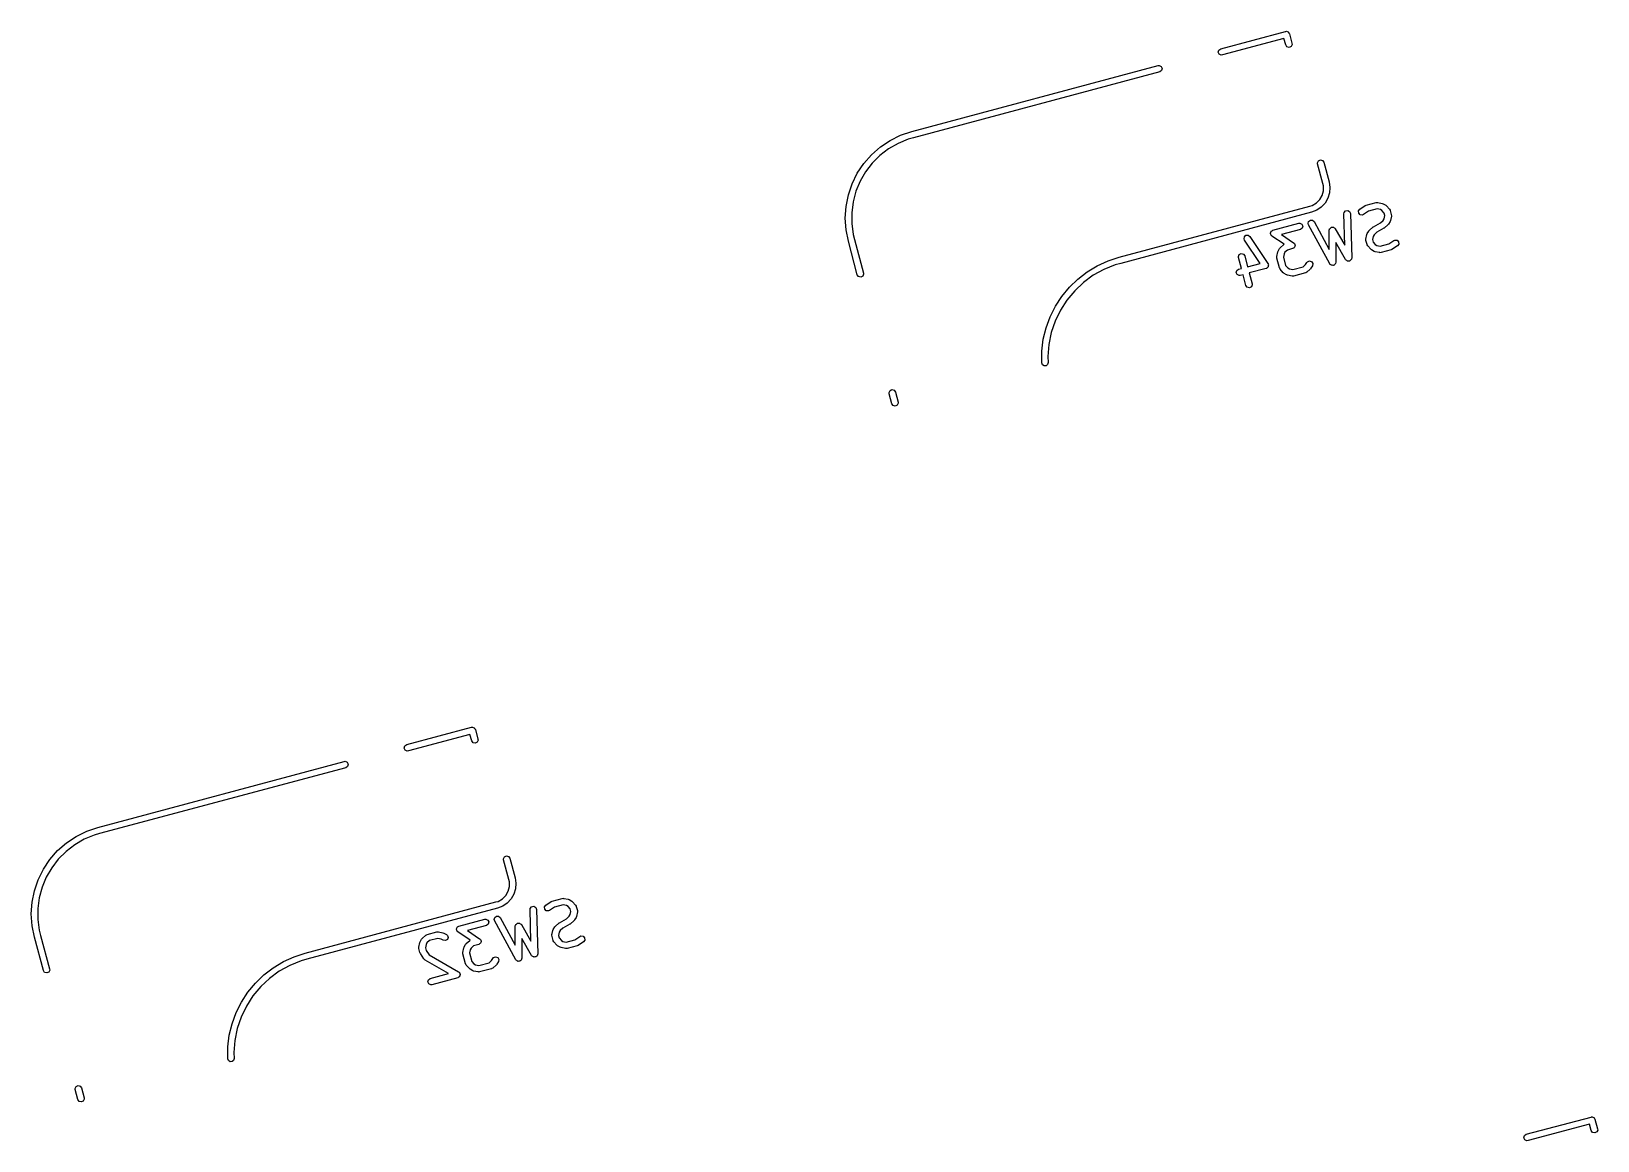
# Model space of a CAD drawing. Extents: x 60 to 335, y -155 to -27.
# Drawn here: x 205.83 to 242.07, y -126.93 to -101.25 of the extents above; entities that cross this region are included whole.
import ezdxf

# ---------------------------------------------------------------- set-up
doc = ezdxf.new("R2010")
doc.units = 0
doc.layers.add('BLACK', color=7, linetype='CONTINUOUS')

msp = doc.modelspace()

# ---------------------------------------------------------------- linework, layer by layer
at = {"layer": 'BLACK', "linetype": 'CONTINUOUS'}
for p, q in [((233.344, -101.658), (234.841, -101.257)), ((234.808, -101.421), (233.383, -101.803)), ((234.848, -101.571), (234.808, -101.421)), ((234.841, -101.257), (234.851, -101.256)), ((234.851, -101.256), (234.854, -101.255)), ((234.854, -101.255), (234.857, -101.256)), ((234.857, -101.256), (234.867, -101.255)), ((234.867, -101.255), (234.885, -101.263)), ((234.885, -101.263), (234.904, -101.268)), ((234.904, -101.268), (234.907, -101.274)), ((234.907, -101.274), (234.914, -101.277)), ((234.914, -101.277), (234.922, -101.294)), ((234.922, -101.294), (234.933, -101.31)), ((234.933, -101.31), (234.993, -101.532)), ((233.289, -101.737), (233.302, -101.688)), ((233.31, -101.784), (233.289, -101.737)), ((233.302, -101.688), (233.344, -101.658)), ((233.357, -101.806), (233.31, -101.784)), ((233.383, -101.803), (233.357, -101.806)), ((234.877, -101.613), (234.848, -101.571)), ((234.927, -101.627), (234.877, -101.613)), ((234.973, -101.605), (234.927, -101.627)), ((234.995, -101.558), (234.973, -101.605)), ((234.993, -101.532), (234.995, -101.558)), ((226.196, -103.574), (231.895, -102.047)), ((231.934, -102.191), (226.235, -103.719)), ((231.895, -102.047), (231.921, -102.044)), ((231.921, -102.044), (231.967, -102.066)), ((231.976, -102.162), (231.934, -102.191)), ((231.967, -102.066), (231.989, -102.113)), ((231.989, -102.113), (231.976, -102.162)), ((225.939, -103.661), (226.196, -103.574)), ((226.196, -103.574), (226.196, -103.574)), ((226.196, -103.574), (226.196, -103.574)), ((226.196, -103.574), (226.196, -103.574)), ((226.196, -103.574), (226.196, -103.574)), ((225.266, -104.111), (225.47, -103.932)), ((225.661, -103.974), (225.461, -104.128)), ((225.47, -103.932), (225.696, -103.781)), ((225.88, -103.848), (225.661, -103.974)), ((225.696, -103.781), (225.939, -103.661)), ((226.113, -103.751), (225.88, -103.848)), ((226.235, -103.719), (226.113, -103.751)), ((226.235, -103.719), (226.235, -103.719)), ((226.235, -103.719), (226.235, -103.719)), ((224.936, -104.54), (225.087, -104.315)), ((225.087, -104.315), (225.266, -104.111)), ((225.283, -104.306), (225.129, -104.506)), ((225.461, -104.128), (225.283, -104.306)), ((235.583, -104.298), (235.605, -104.252)), ((235.585, -104.324), (235.583, -104.298)), ((235.707, -104.778), (235.585, -104.324)), ((235.605, -104.252), (235.651, -104.23)), ((235.651, -104.23), (235.701, -104.243)), ((235.701, -104.243), (235.73, -104.285)), ((235.73, -104.285), (235.852, -104.739)), ((224.816, -104.784), (224.936, -104.54)), ((225.003, -104.725), (224.906, -104.958)), ((225.129, -104.506), (225.003, -104.725)), ((224.676, -105.307), (224.729, -105.041)), ((224.729, -105.041), (224.816, -104.784)), ((224.906, -104.958), (224.841, -105.202)), ((235.636, -105.149), (235.692, -105.052)), ((235.692, -105.052), (235.721, -104.944)), ((235.721, -104.832), (235.707, -104.778)), ((235.707, -104.778), (235.707, -104.778)), ((235.721, -104.944), (235.721, -104.832)), ((235.861, -104.995), (235.823, -105.118)), ((235.852, -104.739), (235.852, -104.739)), ((235.852, -104.739), (235.852, -104.739)), ((235.852, -104.739), (235.852, -104.739)), ((235.852, -104.739), (235.852, -104.739)), ((235.852, -104.739), (235.871, -104.867)), ((235.871, -104.867), (235.861, -104.995)), ((224.658, -105.578), (224.676, -105.307)), ((224.841, -105.202), (224.808, -105.452)), ((224.808, -105.452), (224.808, -105.704)), ((230.997, -106.48), (235.406, -105.299)), ((235.445, -105.443), (231.036, -106.625)), ((235.406, -105.299), (235.46, -105.284)), ((235.406, -105.299), (235.406, -105.299)), ((235.565, -105.396), (235.445, -105.443)), ((235.445, -105.443), (235.445, -105.443)), ((235.445, -105.443), (235.445, -105.443)), ((235.46, -105.284), (235.557, -105.228)), ((235.557, -105.228), (235.636, -105.149)), ((235.671, -105.324), (235.565, -105.396)), ((235.759, -105.23), (235.671, -105.324)), ((235.823, -105.118), (235.759, -105.23)), ((236.196, -105.475), (236.2, -105.45)), ((236.2, -105.45), (236.232, -105.41)), ((236.232, -105.41), (236.282, -105.399)), ((236.282, -105.399), (236.327, -105.424)), ((236.327, -105.424), (236.346, -105.471)), ((236.533, -105.412), (236.564, -105.371)), ((236.537, -105.463), (236.533, -105.412)), ((236.564, -105.371), (236.69, -105.288)), ((236.762, -105.419), (236.647, -105.496)), ((236.69, -105.288), (236.71, -105.279)), ((236.71, -105.279), (236.712, -105.278)), ((236.712, -105.278), (236.942, -105.216)), ((236.963, -105.366), (236.762, -105.419)), ((236.942, -105.216), (236.967, -105.214)), ((237.038, -105.381), (236.963, -105.366)), ((236.967, -105.214), (236.972, -105.216)), ((236.972, -105.216), (236.976, -105.215)), ((236.976, -105.215), (237.08, -105.236)), ((237.076, -105.402), (237.038, -105.381)), ((237.126, -105.46), (237.076, -105.402)), ((237.08, -105.236), (237.101, -105.245)), ((237.101, -105.245), (237.103, -105.245)), ((237.103, -105.245), (237.161, -105.279)), ((237.161, -105.279), (237.178, -105.293)), ((237.178, -105.293), (237.18, -105.294)), ((237.18, -105.294), (237.25, -105.373)), ((237.25, -105.373), (237.264, -105.396)), ((237.264, -105.396), (237.264, -105.4)), ((237.264, -105.4), (237.267, -105.404)), ((237.267, -105.404), (237.291, -105.496)), ((224.676, -105.849), (224.658, -105.578)), ((224.808, -105.704), (224.841, -105.954)), ((234.55, -105.857), (235.148, -105.697)), ((235.148, -105.697), (235.174, -105.694)), ((235.174, -105.694), (235.22, -105.716)), ((235.229, -105.812), (235.187, -105.842)), ((235.22, -105.716), (235.242, -105.763)), ((235.242, -105.763), (235.229, -105.812)), ((235.369, -105.706), (235.379, -105.656)), ((235.377, -105.731), (235.369, -105.706)), ((235.866, -106.635), (235.377, -105.731)), ((235.379, -105.656), (235.419, -105.624)), ((235.419, -105.624), (235.471, -105.625)), ((235.471, -105.625), (235.509, -105.66)), ((235.509, -105.66), (235.857, -106.302)), ((235.866, -105.823), (235.881, -105.81)), ((235.881, -105.81), (235.893, -105.795)), ((235.893, -105.795), (235.9, -105.794)), ((235.9, -105.794), (235.905, -105.79)), ((235.905, -105.79), (235.925, -105.79)), ((235.925, -105.79), (235.944, -105.786)), ((235.944, -105.786), (235.95, -105.79)), ((235.95, -105.79), (235.957, -105.79)), ((235.957, -105.79), (235.972, -105.802)), ((235.972, -105.802), (235.988, -105.812)), ((235.988, -105.812), (235.991, -105.818)), ((235.991, -105.818), (235.996, -105.823)), ((236.217, -106.206), (236.196, -105.475)), ((236.346, -105.471), (236.375, -106.499)), ((236.572, -105.5), (236.537, -105.463)), ((236.623, -105.506), (236.572, -105.5)), ((236.647, -105.496), (236.623, -105.506)), ((236.783, -105.858), (236.863, -105.788)), ((236.863, -105.788), (236.874, -105.781)), ((236.874, -105.781), (236.876, -105.778)), ((236.876, -105.778), (237.041, -105.687)), ((237.121, -105.814), (236.956, -105.905)), ((237.041, -105.687), (237.105, -105.63)), ((237.105, -105.63), (237.127, -105.593)), ((237.123, -105.811), (237.121, -105.814)), ((237.134, -105.805), (237.123, -105.811)), ((237.142, -105.517), (237.126, -105.46)), ((237.127, -105.593), (237.142, -105.517)), ((237.214, -105.734), (237.134, -105.805)), ((237.229, -105.715), (237.214, -105.733)), ((237.214, -105.733), (237.214, -105.734)), ((237.263, -105.657), (237.229, -105.715)), ((237.271, -105.635), (237.263, -105.655)), ((237.263, -105.655), (237.263, -105.657)), ((237.292, -105.53), (237.271, -105.635)), ((237.291, -105.496), (237.294, -105.522)), ((237.294, -105.522), (237.292, -105.526)), ((237.292, -105.526), (237.292, -105.53)), ((224.729, -106.115), (224.676, -105.849)), ((224.936, -106.888), (224.729, -106.115)), ((224.729, -106.115), (224.729, -106.115)), ((224.841, -105.954), (224.874, -106.076)), ((224.874, -106.076), (224.874, -106.076)), ((224.874, -106.076), (224.874, -106.076)), ((224.874, -106.076), (225.081, -106.849)), ((233.886, -106.061), (233.892, -106.01)), ((233.896, -106.085), (233.886, -106.061)), ((233.892, -106.01), (233.929, -105.975)), ((234.254, -106.626), (233.896, -106.085)), ((233.929, -105.975), (233.98, -105.972)), ((233.98, -105.972), (234.021, -106.002)), ((234.021, -106.002), (234.436, -106.631)), ((234.494, -105.924), (234.502, -105.906)), ((234.496, -105.93), (234.494, -105.924)), ((234.494, -105.936), (234.496, -105.93)), ((234.503, -105.954), (234.494, -105.936)), ((234.502, -105.906), (234.508, -105.886)), ((234.509, -105.974), (234.503, -105.954)), ((234.508, -105.886), (234.513, -105.883)), ((234.515, -105.98), (234.509, -105.974)), ((234.513, -105.883), (234.515, -105.877)), ((234.515, -105.877), (234.533, -105.869)), ((234.516, -105.982), (234.515, -105.98)), ((234.519, -105.984), (234.516, -105.982)), ((234.527, -105.992), (234.519, -105.984)), ((234.815, -106.184), (234.527, -105.992)), ((234.533, -105.869), (234.55, -105.857)), ((235.187, -105.842), (234.748, -105.959)), ((234.748, -105.959), (235.031, -106.149)), ((235.031, -106.149), (235.04, -106.157)), ((235.04, -106.157), (235.043, -106.158)), ((235.043, -106.158), (235.044, -106.161)), ((235.044, -106.161), (235.05, -106.167)), ((235.05, -106.167), (235.056, -106.186)), ((235.856, -105.86), (235.86, -105.835)), ((235.857, -106.302), (235.856, -105.86)), ((235.86, -105.835), (235.865, -105.829)), ((235.865, -105.829), (235.866, -105.823)), ((235.996, -105.823), (236.217, -106.206)), ((236.235, -106.538), (236.006, -106.141)), ((236.006, -106.141), (236.007, -106.599)), ((236.703, -106.071), (236.705, -106.066)), ((236.705, -106.096), (236.703, -106.071)), ((236.704, -106.062), (236.726, -105.958)), ((236.705, -106.066), (236.704, -106.062)), ((236.73, -106.188), (236.705, -106.096)), ((236.726, -105.958), (236.734, -105.937)), ((236.734, -105.935), (236.768, -105.877)), ((236.734, -105.937), (236.734, -105.935)), ((236.768, -105.877), (236.782, -105.86)), ((236.782, -105.86), (236.783, -105.858)), ((236.87, -106), (236.855, -106.075)), ((236.855, -106.075), (236.87, -106.133)), ((236.892, -105.962), (236.87, -106)), ((236.87, -106.133), (236.921, -106.19)), ((236.956, -105.905), (236.892, -105.962)), ((237.033, -106.227), (237.235, -106.173)), ((237.235, -106.173), (237.35, -106.097)), ((237.35, -106.097), (237.374, -106.086)), ((237.374, -106.086), (237.425, -106.092)), ((237.425, -106.092), (237.46, -106.129)), ((237.463, -106.181), (237.433, -106.222)), ((237.46, -106.129), (237.463, -106.181)), ((230.738, -106.565), (230.997, -106.48)), ((230.997, -106.48), (230.997, -106.48)), ((230.997, -106.48), (230.997, -106.48)), ((230.997, -106.48), (230.997, -106.48)), ((233.753, -106.467), (233.774, -106.42)), ((233.755, -106.493), (233.753, -106.467)), ((233.822, -106.742), (233.755, -106.493)), ((233.774, -106.42), (233.821, -106.398)), ((233.821, -106.398), (233.87, -106.412)), ((233.87, -106.412), (233.9, -106.454)), ((233.9, -106.454), (233.967, -106.703)), ((234.642, -106.475), (234.644, -106.471)), ((234.645, -106.501), (234.642, -106.475)), ((234.644, -106.466), (234.665, -106.362)), ((234.644, -106.471), (234.644, -106.466)), ((234.706, -106.731), (234.645, -106.501)), ((234.665, -106.362), (234.673, -106.341)), ((234.673, -106.34), (234.707, -106.281)), ((234.673, -106.341), (234.673, -106.34)), ((234.707, -106.281), (234.722, -106.264)), ((234.722, -106.263), (234.802, -106.192)), ((234.722, -106.264), (234.722, -106.263)), ((234.809, -106.404), (234.794, -106.479)), ((234.794, -106.479), (234.847, -106.675)), ((234.802, -106.192), (234.815, -106.184)), ((234.831, -106.367), (234.809, -106.404)), ((234.888, -106.316), (234.831, -106.367)), ((235.009, -106.284), (234.888, -106.316)), ((235.026, -106.272), (235.009, -106.284)), ((235.044, -106.263), (235.026, -106.272)), ((235.046, -106.258), (235.044, -106.263)), ((235.051, -106.254), (235.046, -106.258)), ((235.056, -106.235), (235.051, -106.254)), ((235.056, -106.186), (235.064, -106.205)), ((235.065, -106.216), (235.056, -106.235)), ((235.064, -106.205), (235.063, -106.21)), ((235.063, -106.21), (235.065, -106.216)), ((236.241, -106.543), (236.235, -106.538)), ((236.244, -106.551), (236.241, -106.543)), ((236.365, -106.539), (236.351, -106.55)), ((236.366, -106.531), (236.365, -106.539)), ((236.371, -106.525), (236.366, -106.531)), ((236.375, -106.499), (236.371, -106.525)), ((236.733, -106.192), (236.73, -106.188)), ((236.733, -106.197), (236.733, -106.192)), ((236.746, -106.219), (236.733, -106.197)), ((236.817, -106.298), (236.746, -106.219)), ((236.818, -106.299), (236.817, -106.298)), ((236.836, -106.314), (236.818, -106.299)), ((236.894, -106.347), (236.836, -106.314)), ((236.896, -106.348), (236.894, -106.347)), ((236.916, -106.356), (236.896, -106.348)), ((237.021, -106.377), (236.916, -106.356)), ((236.921, -106.19), (236.958, -106.211)), ((236.958, -106.211), (237.033, -106.227)), ((237.025, -106.377), (237.021, -106.377)), ((237.029, -106.378), (237.025, -106.377)), ((237.055, -106.376), (237.029, -106.378)), ((237.285, -106.315), (237.055, -106.376)), ((237.287, -106.314), (237.285, -106.315)), ((237.307, -106.305), (237.287, -106.314)), ((237.433, -106.222), (237.307, -106.305)), ((224.965, -106.93), (224.936, -106.888)), ((225.083, -106.875), (225.061, -106.921)), ((225.081, -106.849), (225.083, -106.875)), ((230.039, -106.987), (230.256, -106.821)), ((230.396, -106.902), (230.17, -107.067)), ((230.256, -106.821), (230.489, -106.679)), ((230.641, -106.766), (230.396, -106.902)), ((230.489, -106.679), (230.738, -106.565)), ((230.901, -106.661), (230.641, -106.766)), ((231.036, -106.625), (230.901, -106.661)), ((231.036, -106.625), (231.036, -106.625)), ((231.036, -106.625), (231.036, -106.625)), ((231.036, -106.625), (231.036, -106.625)), ((233.701, -106.839), (233.714, -106.789)), ((233.723, -106.885), (233.701, -106.839)), ((233.714, -106.789), (233.756, -106.76)), ((233.769, -106.907), (233.723, -106.885)), ((233.756, -106.76), (233.822, -106.742)), ((233.795, -106.905), (233.769, -106.907)), ((233.861, -106.887), (233.795, -106.905)), ((233.928, -107.137), (233.861, -106.887)), ((233.967, -106.703), (234.254, -106.626)), ((234.393, -106.744), (234.006, -106.848)), ((234.006, -106.848), (234.072, -107.098)), ((234.398, -106.741), (234.393, -106.744)), ((234.404, -106.741), (234.398, -106.741)), ((234.418, -106.727), (234.404, -106.741)), ((234.435, -106.715), (234.418, -106.727)), ((234.437, -106.709), (234.435, -106.715)), ((234.436, -106.631), (234.447, -106.655)), ((234.441, -106.705), (234.437, -106.709)), ((234.443, -106.685), (234.441, -106.705)), ((234.448, -106.665), (234.443, -106.685)), ((234.447, -106.655), (234.446, -106.66)), ((234.446, -106.66), (234.448, -106.665)), ((234.709, -106.734), (234.706, -106.731)), ((234.709, -106.739), (234.709, -106.734)), ((234.723, -106.761), (234.709, -106.739)), ((234.793, -106.841), (234.723, -106.761)), ((234.795, -106.842), (234.793, -106.841)), ((234.812, -106.856), (234.795, -106.842)), ((234.87, -106.89), (234.812, -106.856)), ((234.847, -106.675), (234.897, -106.732)), ((234.872, -106.89), (234.87, -106.89)), ((234.893, -106.898), (234.872, -106.89)), ((234.997, -106.919), (234.893, -106.898)), ((234.897, -106.732), (234.935, -106.754)), ((234.935, -106.754), (235.01, -106.769)), ((235.01, -106.769), (235.251, -106.704)), ((235.307, -106.845), (235.031, -106.918)), ((235.251, -106.704), (235.309, -106.653)), ((235.311, -106.842), (235.307, -106.845)), ((235.309, -106.653), (235.336, -106.606)), ((235.315, -106.842), (235.311, -106.842)), ((235.338, -106.828), (235.315, -106.842)), ((235.336, -106.606), (235.353, -106.586)), ((235.417, -106.758), (235.338, -106.828)), ((235.353, -106.586), (235.401, -106.568)), ((235.401, -106.568), (235.449, -106.586)), ((235.418, -106.756), (235.417, -106.758)), ((235.433, -106.739), (235.418, -106.756)), ((235.466, -106.681), (235.433, -106.739)), ((235.449, -106.586), (235.475, -106.63)), ((235.475, -106.63), (235.466, -106.681)), ((235.872, -106.64), (235.866, -106.635)), ((235.874, -106.648), (235.872, -106.64)), ((235.89, -106.657), (235.874, -106.648)), ((235.904, -106.669), (235.89, -106.657)), ((235.912, -106.669), (235.904, -106.669)), ((235.919, -106.673), (235.912, -106.669)), ((235.937, -106.67), (235.919, -106.673)), ((235.956, -106.671), (235.937, -106.67)), ((235.962, -106.666), (235.956, -106.671)), ((235.969, -106.664), (235.962, -106.666)), ((235.981, -106.65), (235.969, -106.664)), ((235.996, -106.639), (235.981, -106.65)), ((235.997, -106.631), (235.996, -106.639)), ((236.002, -106.625), (235.997, -106.631)), ((236.007, -106.599), (236.002, -106.625)), ((236.26, -106.559), (236.244, -106.551)), ((236.274, -106.571), (236.26, -106.559)), ((236.282, -106.571), (236.274, -106.571)), ((236.289, -106.575), (236.282, -106.571)), ((236.307, -106.571), (236.289, -106.575)), ((236.325, -106.571), (236.307, -106.571)), ((236.331, -106.566), (236.325, -106.571)), ((236.339, -106.565), (236.331, -106.566)), ((236.351, -106.55), (236.339, -106.565)), ((225.015, -106.943), (224.965, -106.93)), ((225.061, -106.921), (225.015, -106.943)), ((229.669, -107.388), (229.843, -107.177)), ((229.966, -107.259), (229.787, -107.474)), ((229.843, -107.177), (230.039, -106.987)), ((230.17, -107.067), (229.966, -107.259)), ((233.957, -107.179), (233.928, -107.137)), ((234.007, -107.192), (233.957, -107.179)), ((234.053, -107.17), (234.007, -107.192)), ((234.075, -107.124), (234.053, -107.17)), ((234.072, -107.098), (234.075, -107.124)), ((235.001, -106.919), (234.997, -106.919)), ((235.005, -106.921), (235.001, -106.919)), ((235.031, -106.918), (235.005, -106.921)), ((229.398, -107.861), (229.52, -107.617)), ((229.52, -107.617), (229.669, -107.388)), ((229.787, -107.474), (229.635, -107.709)), ((229.304, -108.117), (229.398, -107.861)), ((229.514, -107.962), (229.424, -108.227)), ((229.635, -107.709), (229.514, -107.962)), ((229.24, -108.383), (229.304, -108.117)), ((229.424, -108.227), (229.368, -108.501)), ((229.202, -108.927), (229.205, -108.654)), ((229.205, -108.654), (229.24, -108.383)), ((229.368, -108.501), (229.345, -108.781)), ((229.218, -108.97), (229.202, -108.927)), ((229.257, -108.996), (229.218, -108.97)), ((229.303, -108.994), (229.257, -108.996)), ((229.339, -108.965), (229.303, -108.994)), ((229.352, -108.92), (229.339, -108.965)), ((229.345, -108.781), (229.352, -108.92)), ((225.671, -109.615), (225.693, -109.568)), ((225.674, -109.641), (225.671, -109.615)), ((225.736, -109.872), (225.674, -109.641)), ((225.693, -109.568), (225.739, -109.546)), ((225.739, -109.546), (225.789, -109.56)), ((225.789, -109.56), (225.818, -109.602)), ((225.818, -109.602), (225.881, -109.834)), ((225.765, -109.914), (225.736, -109.872)), ((225.815, -109.928), (225.765, -109.914)), ((225.861, -109.906), (225.815, -109.928)), ((225.883, -109.86), (225.861, -109.906)), ((225.881, -109.834), (225.883, -109.86)), ((214.512, -117.763), (216.009, -117.362)), ((216.009, -117.362), (216.019, -117.361)), ((216.019, -117.361), (216.022, -117.359)), ((216.022, -117.359), (216.025, -117.36)), ((216.025, -117.36), (216.035, -117.359)), ((216.035, -117.359), (216.052, -117.368)), ((216.052, -117.368), (216.071, -117.373)), ((216.071, -117.373), (216.075, -117.378)), ((216.075, -117.378), (216.081, -117.381)), ((216.081, -117.381), (216.089, -117.399)), ((216.089, -117.399), (216.101, -117.415)), ((216.101, -117.415), (216.16, -117.637)), ((214.47, -117.792), (214.512, -117.763)), ((215.975, -117.526), (214.55, -117.908)), ((216.015, -117.676), (215.975, -117.526)), ((216.045, -117.718), (216.015, -117.676)), ((216.094, -117.731), (216.045, -117.718)), ((216.141, -117.709), (216.094, -117.731)), ((216.162, -117.663), (216.141, -117.709)), ((216.16, -117.637), (216.162, -117.663)), ((214.456, -117.842), (214.47, -117.792)), ((214.478, -117.888), (214.456, -117.842)), ((214.524, -117.91), (214.478, -117.888)), ((214.55, -117.908), (214.524, -117.91)), ((207.364, -119.678), (213.063, -118.151)), ((213.101, -118.296), (207.403, -119.823)), ((213.063, -118.151), (213.089, -118.149)), ((213.089, -118.149), (213.135, -118.17)), ((213.144, -118.267), (213.101, -118.296)), ((213.135, -118.17), (213.157, -118.217)), ((213.157, -118.217), (213.144, -118.267)), ((206.638, -120.036), (206.863, -119.885)), ((207.048, -119.952), (206.829, -120.078)), ((206.863, -119.885), (207.107, -119.765)), ((207.281, -119.856), (207.048, -119.952)), ((207.107, -119.765), (207.364, -119.678)), ((207.402, -119.823), (207.281, -119.856)), ((207.364, -119.678), (207.364, -119.678)), ((207.364, -119.678), (207.364, -119.678)), ((207.364, -119.678), (207.364, -119.678)), ((207.403, -119.823), (207.402, -119.823)), ((207.403, -119.823), (207.403, -119.823)), ((207.403, -119.823), (207.403, -119.823)), ((207.403, -119.823), (207.403, -119.823)), ((206.255, -120.419), (206.434, -120.215)), ((206.434, -120.215), (206.638, -120.036)), ((206.629, -120.232), (206.45, -120.41)), ((206.829, -120.078), (206.629, -120.232)), ((205.984, -120.888), (206.104, -120.645)), ((206.104, -120.645), (206.255, -120.419)), ((206.297, -120.611), (206.171, -120.829)), ((206.45, -120.41), (206.297, -120.611)), ((216.751, -120.403), (216.772, -120.356)), ((216.753, -120.429), (216.751, -120.403)), ((216.875, -120.883), (216.753, -120.429)), ((216.772, -120.356), (216.819, -120.334)), ((216.819, -120.334), (216.868, -120.348)), ((216.868, -120.348), (216.898, -120.39)), ((216.898, -120.39), (217.019, -120.844)), ((205.896, -121.145), (205.984, -120.888)), ((206.171, -120.829), (206.074, -121.062)), ((216.889, -120.937), (216.875, -120.883)), ((216.875, -120.883), (216.875, -120.883)), ((216.875, -120.883), (216.875, -120.883)), ((216.875, -120.883), (216.875, -120.883)), ((216.889, -121.049), (216.889, -120.937)), ((217.019, -120.844), (217.019, -120.844)), ((217.019, -120.844), (217.019, -120.844)), ((217.019, -120.844), (217.039, -120.971)), ((217.039, -120.971), (217.029, -121.099)), ((205.844, -121.412), (205.896, -121.145)), ((206.009, -121.306), (205.976, -121.556)), ((206.074, -121.062), (206.009, -121.306)), ((212.165, -122.585), (216.574, -121.403)), ((216.574, -121.403), (216.628, -121.389)), ((216.574, -121.403), (216.574, -121.403)), ((216.628, -121.389), (216.725, -121.333)), ((216.725, -121.333), (216.804, -121.254)), ((216.804, -121.254), (216.86, -121.157)), ((216.927, -121.334), (216.839, -121.428)), ((216.86, -121.157), (216.889, -121.049)), ((216.991, -121.223), (216.927, -121.334)), ((217.029, -121.099), (216.991, -121.223)), ((217.732, -121.475), (217.857, -121.392)), ((217.857, -121.392), (217.878, -121.383)), ((217.878, -121.383), (217.879, -121.382)), ((217.879, -121.382), (218.109, -121.321)), ((218.109, -121.321), (218.135, -121.318)), ((218.135, -121.318), (218.139, -121.32)), ((218.139, -121.32), (218.144, -121.32)), ((218.144, -121.32), (218.248, -121.341)), ((218.248, -121.341), (218.269, -121.349)), ((218.269, -121.349), (218.27, -121.349)), ((218.27, -121.349), (218.329, -121.383)), ((218.329, -121.383), (218.346, -121.397)), ((218.346, -121.397), (218.347, -121.398)), ((218.347, -121.398), (218.418, -121.478)), ((205.826, -121.682), (205.844, -121.412)), ((205.844, -121.953), (205.826, -121.682)), ((205.976, -121.556), (205.976, -121.809)), ((216.613, -121.548), (212.204, -122.729)), ((216.536, -121.811), (216.547, -121.76)), ((216.547, -121.76), (216.587, -121.729)), ((216.587, -121.729), (216.638, -121.73)), ((216.733, -121.501), (216.613, -121.548)), ((216.613, -121.548), (216.613, -121.548)), ((216.613, -121.548), (216.613, -121.548)), ((216.613, -121.548), (216.613, -121.548)), ((216.638, -121.73), (216.677, -121.764)), ((216.677, -121.764), (217.024, -122.407)), ((216.839, -121.428), (216.733, -121.501)), ((217.364, -121.58), (217.367, -121.554)), ((217.384, -122.31), (217.364, -121.58)), ((217.367, -121.554), (217.399, -121.514)), ((217.399, -121.514), (217.45, -121.504)), ((217.45, -121.504), (217.495, -121.528)), ((217.495, -121.528), (217.514, -121.576)), ((217.514, -121.576), (217.542, -122.603)), ((217.701, -121.516), (217.732, -121.475)), ((217.704, -121.567), (217.701, -121.516)), ((217.739, -121.605), (217.704, -121.567)), ((217.79, -121.611), (217.739, -121.605)), ((217.814, -121.6), (217.79, -121.611)), ((217.93, -121.524), (217.814, -121.6)), ((218.131, -121.47), (217.93, -121.524)), ((218.206, -121.485), (218.131, -121.47)), ((218.243, -121.507), (218.206, -121.485)), ((218.208, -121.791), (218.273, -121.734)), ((218.294, -121.564), (218.243, -121.507)), ((218.273, -121.734), (218.294, -121.697)), ((218.309, -121.622), (218.294, -121.564)), ((218.294, -121.697), (218.309, -121.622)), ((218.43, -121.761), (218.396, -121.82)), ((218.418, -121.478), (218.432, -121.5)), ((218.439, -121.739), (218.43, -121.76)), ((218.43, -121.76), (218.43, -121.761)), ((218.432, -121.5), (218.432, -121.505)), ((218.432, -121.505), (218.434, -121.508)), ((218.434, -121.508), (218.459, -121.6)), ((218.46, -121.635), (218.439, -121.739)), ((218.459, -121.6), (218.461, -121.626)), ((218.461, -121.626), (218.459, -121.63)), ((218.459, -121.63), (218.46, -121.635)), ((205.896, -122.219), (205.844, -121.953)), ((205.976, -121.809), (206.009, -122.059)), ((206.009, -122.059), (206.041, -122.181)), ((214.981, -122.159), (215.211, -122.097)), ((215.211, -122.097), (215.237, -122.095)), ((215.237, -122.095), (215.241, -122.097)), ((215.241, -122.097), (215.246, -122.096)), ((215.246, -122.096), (215.35, -122.117)), ((215.35, -122.117), (215.371, -122.126)), ((215.371, -122.126), (215.373, -122.126)), ((215.373, -122.126), (215.431, -122.16)), ((215.662, -122.029), (215.67, -122.01)), ((215.664, -122.035), (215.662, -122.029)), ((215.662, -122.04), (215.664, -122.035)), ((215.671, -122.059), (215.662, -122.04)), ((215.67, -122.01), (215.675, -121.991)), ((215.676, -122.078), (215.671, -122.059)), ((215.675, -121.991), (215.68, -121.987)), ((215.682, -122.084), (215.676, -122.078)), ((215.68, -121.987), (215.683, -121.982)), ((215.684, -122.087), (215.682, -122.084)), ((215.683, -121.982), (215.701, -121.973)), ((215.687, -122.088), (215.684, -122.087)), ((215.695, -122.096), (215.687, -122.088)), ((215.982, -122.289), (215.695, -122.096)), ((215.701, -121.973), (215.717, -121.961)), ((215.717, -121.961), (216.315, -121.801)), ((216.354, -121.946), (215.916, -122.064)), ((215.916, -122.064), (216.199, -122.253)), ((216.315, -121.801), (216.341, -121.799)), ((216.341, -121.799), (216.388, -121.821)), ((216.396, -121.917), (216.354, -121.946)), ((216.388, -121.821), (216.409, -121.867)), ((216.409, -121.867), (216.396, -121.917)), ((216.545, -121.835), (216.536, -121.811)), ((217.034, -122.74), (216.545, -121.835)), ((217.024, -121.965), (217.028, -121.939)), ((217.024, -122.407), (217.024, -121.965)), ((217.028, -121.939), (217.033, -121.934)), ((217.033, -121.934), (217.034, -121.927)), ((217.034, -121.927), (217.049, -121.915)), ((217.049, -121.915), (217.061, -121.9)), ((217.061, -121.9), (217.068, -121.899)), ((217.068, -121.899), (217.073, -121.894)), ((217.073, -121.894), (217.092, -121.894)), ((217.092, -121.894), (217.112, -121.891)), ((217.112, -121.891), (217.117, -121.894)), ((217.117, -121.894), (217.124, -121.894)), ((217.124, -121.894), (217.139, -121.907)), ((217.139, -121.907), (217.156, -121.916)), ((217.156, -121.916), (217.158, -121.923)), ((217.158, -121.923), (217.164, -121.927)), ((217.164, -121.927), (217.384, -122.31)), ((217.872, -122.166), (217.893, -122.062)), ((217.893, -122.062), (217.902, -122.041)), ((217.902, -122.04), (217.936, -121.981)), ((217.902, -122.041), (217.902, -122.04)), ((217.936, -121.981), (217.95, -121.964)), ((217.95, -121.964), (217.951, -121.963)), ((217.951, -121.963), (218.03, -121.892)), ((218.038, -122.104), (218.023, -122.179)), ((218.03, -121.892), (218.041, -121.885)), ((218.059, -122.067), (218.038, -122.104)), ((218.041, -121.885), (218.044, -121.883)), ((218.044, -121.883), (218.208, -121.791)), ((218.124, -122.01), (218.059, -122.067)), ((218.288, -121.919), (218.124, -122.01)), ((218.291, -121.916), (218.288, -121.919)), ((218.302, -121.909), (218.291, -121.916)), ((218.381, -121.838), (218.302, -121.909)), ((218.382, -121.837), (218.381, -121.838)), ((218.396, -121.82), (218.382, -121.837)), ((206.104, -122.992), (205.896, -122.219)), ((205.896, -122.219), (205.896, -122.219)), ((205.896, -122.219), (205.896, -122.219)), ((206.041, -122.181), (206.041, -122.181)), ((206.041, -122.181), (206.248, -122.953)), ((214.791, -122.458), (214.793, -122.454)), ((214.794, -122.484), (214.791, -122.458)), ((214.793, -122.449), (214.814, -122.345)), ((214.793, -122.454), (214.793, -122.449)), ((214.818, -122.576), (214.794, -122.484)), ((214.814, -122.345), (214.822, -122.324)), ((214.822, -122.324), (214.823, -122.323)), ((214.823, -122.323), (214.856, -122.264)), ((214.856, -122.264), (214.871, -122.247)), ((214.871, -122.246), (214.951, -122.175)), ((214.871, -122.247), (214.871, -122.246)), ((214.959, -122.387), (214.943, -122.462)), ((214.943, -122.462), (214.96, -122.525)), ((214.951, -122.175), (214.973, -122.161)), ((214.98, -122.35), (214.959, -122.387)), ((214.973, -122.161), (214.978, -122.161)), ((214.978, -122.161), (214.981, -122.159)), ((215.037, -122.299), (214.98, -122.35)), ((215.233, -122.246), (215.037, -122.299)), ((215.308, -122.262), (215.233, -122.246)), ((215.356, -122.289), (215.308, -122.262)), ((215.406, -122.298), (215.356, -122.289)), ((215.451, -122.273), (215.406, -122.298)), ((215.431, -122.16), (215.451, -122.176)), ((215.451, -122.176), (215.468, -122.224)), ((215.468, -122.224), (215.451, -122.273)), ((215.811, -122.571), (215.833, -122.466)), ((215.833, -122.466), (215.841, -122.446)), ((215.841, -122.444), (215.875, -122.386)), ((215.841, -122.446), (215.841, -122.444)), ((215.875, -122.386), (215.889, -122.369)), ((215.889, -122.369), (215.89, -122.367)), ((215.89, -122.367), (215.97, -122.296)), ((215.97, -122.296), (215.982, -122.289)), ((215.999, -122.471), (215.977, -122.508)), ((216.056, -122.42), (215.999, -122.471)), ((216.177, -122.388), (216.056, -122.42)), ((216.193, -122.376), (216.177, -122.388)), ((216.211, -122.367), (216.193, -122.376)), ((216.199, -122.253), (216.207, -122.261)), ((216.207, -122.261), (216.21, -122.263)), ((216.21, -122.263), (216.212, -122.265)), ((216.214, -122.362), (216.211, -122.367)), ((216.212, -122.265), (216.218, -122.271)), ((216.219, -122.359), (216.214, -122.362)), ((216.218, -122.271), (216.224, -122.291)), ((216.224, -122.339), (216.219, -122.359)), ((216.224, -122.291), (216.232, -122.309)), ((216.232, -122.321), (216.224, -122.339)), ((216.232, -122.309), (216.231, -122.315)), ((216.231, -122.315), (216.232, -122.321)), ((217.402, -122.643), (217.174, -122.246)), ((217.174, -122.246), (217.174, -122.704)), ((217.871, -122.175), (217.873, -122.171)), ((217.873, -122.201), (217.871, -122.175)), ((217.873, -122.171), (217.872, -122.166)), ((217.898, -122.293), (217.873, -122.201)), ((217.9, -122.297), (217.898, -122.293)), ((217.9, -122.301), (217.9, -122.297)), ((217.914, -122.323), (217.9, -122.301)), ((217.985, -122.403), (217.914, -122.323)), ((217.986, -122.404), (217.985, -122.403)), ((218.003, -122.418), (217.986, -122.404)), ((218.062, -122.452), (218.003, -122.418)), ((218.023, -122.179), (218.038, -122.237)), ((218.038, -122.237), (218.089, -122.294)), ((218.063, -122.452), (218.062, -122.452)), ((218.084, -122.46), (218.063, -122.452)), ((218.188, -122.482), (218.084, -122.46)), ((218.089, -122.294), (218.126, -122.316)), ((218.126, -122.316), (218.201, -122.331)), ((218.193, -122.481), (218.188, -122.482)), ((218.197, -122.483), (218.193, -122.481)), ((218.223, -122.481), (218.197, -122.483)), ((218.201, -122.331), (218.402, -122.277)), ((218.453, -122.419), (218.223, -122.481)), ((218.402, -122.277), (218.518, -122.201)), ((218.454, -122.418), (218.453, -122.419)), ((218.475, -122.409), (218.454, -122.418)), ((218.6, -122.326), (218.475, -122.409)), ((218.518, -122.201), (218.542, -122.191)), ((218.542, -122.191), (218.593, -122.197)), ((218.593, -122.197), (218.628, -122.234)), ((218.631, -122.285), (218.6, -122.326)), ((218.628, -122.234), (218.631, -122.285)), ((211.423, -122.925), (211.657, -122.784)), ((211.657, -122.784), (211.905, -122.67)), ((212.068, -122.766), (211.809, -122.871)), ((211.905, -122.67), (212.165, -122.585)), ((212.204, -122.729), (212.068, -122.766)), ((212.165, -122.585), (212.165, -122.585)), ((212.165, -122.585), (212.165, -122.585)), ((212.165, -122.585), (212.165, -122.585)), ((212.204, -122.729), (212.204, -122.729)), ((212.204, -122.729), (212.204, -122.729)), ((212.204, -122.729), (212.204, -122.729)), ((214.819, -122.577), (214.818, -122.576)), ((214.828, -122.598), (214.819, -122.577)), ((214.911, -122.723), (214.828, -122.598)), ((214.915, -122.726), (214.911, -122.723)), ((214.916, -122.73), (214.915, -122.726)), ((214.936, -122.747), (214.916, -122.73)), ((215.479, -123.06), (214.936, -122.747)), ((214.96, -122.525), (215.027, -122.626)), ((215.027, -122.626), (215.711, -123.021)), ((215.81, -122.579), (215.812, -122.575)), ((215.812, -122.605), (215.81, -122.579)), ((215.812, -122.575), (215.811, -122.571)), ((215.874, -122.835), (215.812, -122.605)), ((215.876, -122.839), (215.874, -122.835)), ((215.877, -122.843), (215.876, -122.839)), ((215.89, -122.866), (215.877, -122.843)), ((215.977, -122.508), (215.962, -122.584)), ((215.962, -122.584), (216.014, -122.779)), ((216.014, -122.779), (216.065, -122.837)), ((216.065, -122.837), (216.102, -122.858)), ((216.177, -122.873), (216.419, -122.809)), ((216.419, -122.809), (216.476, -122.758)), ((216.476, -122.758), (216.504, -122.71)), ((216.504, -122.71), (216.521, -122.69)), ((216.521, -122.69), (216.569, -122.673)), ((216.569, -122.673), (216.617, -122.69)), ((216.6, -122.843), (216.586, -122.861)), ((216.634, -122.785), (216.6, -122.843)), ((216.617, -122.69), (216.643, -122.735)), ((216.643, -122.735), (216.634, -122.785)), ((217.039, -122.745), (217.034, -122.74)), ((217.042, -122.752), (217.039, -122.745)), ((217.058, -122.761), (217.042, -122.752)), ((217.072, -122.774), (217.058, -122.761)), ((217.08, -122.774), (217.072, -122.774)), ((217.087, -122.778), (217.08, -122.774)), ((217.105, -122.775), (217.087, -122.778)), ((217.123, -122.775), (217.105, -122.775)), ((217.129, -122.77), (217.123, -122.775)), ((217.137, -122.769), (217.129, -122.77)), ((217.149, -122.755), (217.137, -122.769)), ((217.163, -122.743), (217.149, -122.755)), ((217.165, -122.736), (217.163, -122.743)), ((217.17, -122.73), (217.165, -122.736)), ((217.174, -122.704), (217.17, -122.73)), ((217.408, -122.648), (217.402, -122.643)), ((217.411, -122.655), (217.408, -122.648)), ((217.428, -122.664), (217.411, -122.655)), ((217.442, -122.676), (217.428, -122.664)), ((217.45, -122.676), (217.442, -122.676)), ((217.457, -122.68), (217.45, -122.676)), ((217.475, -122.676), (217.457, -122.68)), ((217.493, -122.676), (217.475, -122.676)), ((217.499, -122.671), (217.493, -122.676)), ((217.507, -122.669), (217.499, -122.671)), ((217.518, -122.655), (217.507, -122.669)), ((217.532, -122.643), (217.518, -122.655)), ((217.534, -122.635), (217.532, -122.643)), ((217.539, -122.629), (217.534, -122.635)), ((217.542, -122.603), (217.539, -122.629)), ((206.133, -123.034), (206.104, -122.992)), ((206.182, -123.047), (206.133, -123.034)), ((206.229, -123.026), (206.182, -123.047)), ((206.251, -122.979), (206.229, -123.026)), ((206.248, -122.953), (206.251, -122.979)), ((211.011, -123.282), (211.207, -123.092)), ((211.338, -123.172), (211.133, -123.363)), ((211.207, -123.092), (211.423, -122.925)), ((211.564, -123.007), (211.338, -123.172)), ((211.809, -122.871), (211.564, -123.007)), ((215.001, -123.253), (215.014, -123.203)), ((215.014, -123.203), (215.056, -123.174)), ((215.056, -123.174), (215.479, -123.06)), ((215.693, -123.159), (215.095, -123.319)), ((215.712, -123.146), (215.693, -123.159)), ((215.711, -123.021), (215.724, -123.032)), ((215.731, -123.134), (215.712, -123.146)), ((215.724, -123.032), (215.727, -123.033)), ((215.727, -123.033), (215.727, -123.035)), ((215.727, -123.035), (215.731, -123.038)), ((215.731, -123.038), (215.739, -123.059)), ((215.732, -123.131), (215.731, -123.134)), ((215.735, -123.129), (215.732, -123.131)), ((215.741, -123.107), (215.735, -123.129)), ((215.739, -123.059), (215.748, -123.08)), ((215.749, -123.086), (215.741, -123.107)), ((215.748, -123.08), (215.747, -123.083)), ((215.747, -123.083), (215.749, -123.086)), ((215.961, -122.945), (215.89, -122.866)), ((215.962, -122.946), (215.961, -122.945)), ((215.979, -122.96), (215.962, -122.946)), ((216.038, -122.994), (215.979, -122.96)), ((216.039, -122.994), (216.038, -122.994)), ((216.06, -123.003), (216.039, -122.994)), ((216.165, -123.024), (216.06, -123.003)), ((216.102, -122.858), (216.177, -122.873)), ((216.169, -123.023), (216.165, -123.024)), ((216.173, -123.025), (216.169, -123.023)), ((216.199, -123.023), (216.173, -123.025)), ((216.475, -122.949), (216.199, -123.023)), ((216.479, -122.946), (216.475, -122.949)), ((216.483, -122.946), (216.479, -122.946)), ((216.505, -122.933), (216.483, -122.946)), ((216.585, -122.862), (216.505, -122.933)), ((216.586, -122.861), (216.585, -122.862)), ((210.688, -123.721), (210.837, -123.492)), ((210.954, -123.578), (210.803, -123.814)), ((210.837, -123.492), (211.011, -123.282)), ((211.133, -123.363), (210.954, -123.578)), ((215.023, -123.299), (215.001, -123.253)), ((215.069, -123.321), (215.023, -123.299)), ((215.095, -123.319), (215.069, -123.321)), ((210.566, -123.965), (210.688, -123.721)), ((210.803, -123.814), (210.681, -124.066)), ((210.407, -124.487), (210.472, -124.222)), ((210.472, -124.222), (210.566, -123.965)), ((210.681, -124.066), (210.592, -124.332)), ((210.373, -124.758), (210.407, -124.487)), ((210.535, -124.606), (210.513, -124.885)), ((210.592, -124.332), (210.535, -124.606)), ((210.369, -125.031), (210.373, -124.758)), ((210.519, -125.025), (210.507, -125.07)), ((210.513, -124.885), (210.519, -125.025)), ((210.385, -125.075), (210.369, -125.031)), ((210.424, -125.1), (210.385, -125.075)), ((210.47, -125.098), (210.424, -125.1)), ((210.507, -125.07), (210.47, -125.098)), ((206.839, -125.719), (206.861, -125.673)), ((206.841, -125.745), (206.839, -125.719)), ((206.903, -125.977), (206.841, -125.745)), ((206.861, -125.673), (206.907, -125.651)), ((206.907, -125.651), (206.957, -125.664)), ((206.957, -125.664), (206.986, -125.706)), ((206.986, -125.706), (207.048, -125.938)), ((206.933, -126.019), (206.903, -125.977)), ((206.982, -126.032), (206.933, -126.019)), ((207.029, -126.011), (206.982, -126.032)), ((207.05, -125.964), (207.029, -126.011)), ((207.048, -125.938), (207.05, -125.964)), ((240.415, -126.781), (241.912, -126.38)), ((241.912, -126.38), (241.922, -126.379)), ((241.922, -126.379), (241.925, -126.377)), ((241.925, -126.377), (241.928, -126.378)), ((241.928, -126.378), (241.938, -126.377)), ((241.938, -126.377), (241.956, -126.386)), ((241.956, -126.386), (241.975, -126.391)), ((241.975, -126.391), (241.979, -126.396)), ((241.979, -126.396), (241.985, -126.399)), ((241.985, -126.399), (241.993, -126.417)), ((241.993, -126.417), (242.004, -126.433)), ((242.004, -126.433), (242.064, -126.655)), ((240.36, -126.86), (240.373, -126.81)), ((240.373, -126.81), (240.415, -126.781)), ((241.879, -126.544), (240.454, -126.926)), ((241.919, -126.694), (241.879, -126.544)), ((241.948, -126.736), (241.919, -126.694)), ((241.998, -126.749), (241.948, -126.736)), ((242.044, -126.727), (241.998, -126.749)), ((242.066, -126.681), (242.044, -126.727)), ((242.064, -126.655), (242.066, -126.681)), ((240.382, -126.906), (240.36, -126.86)), ((240.428, -126.928), (240.382, -126.906)), ((240.454, -126.926), (240.428, -126.928))]:
    msp.add_line(p, q, dxfattribs=at)

doc.saveas('drawing.dxf')
